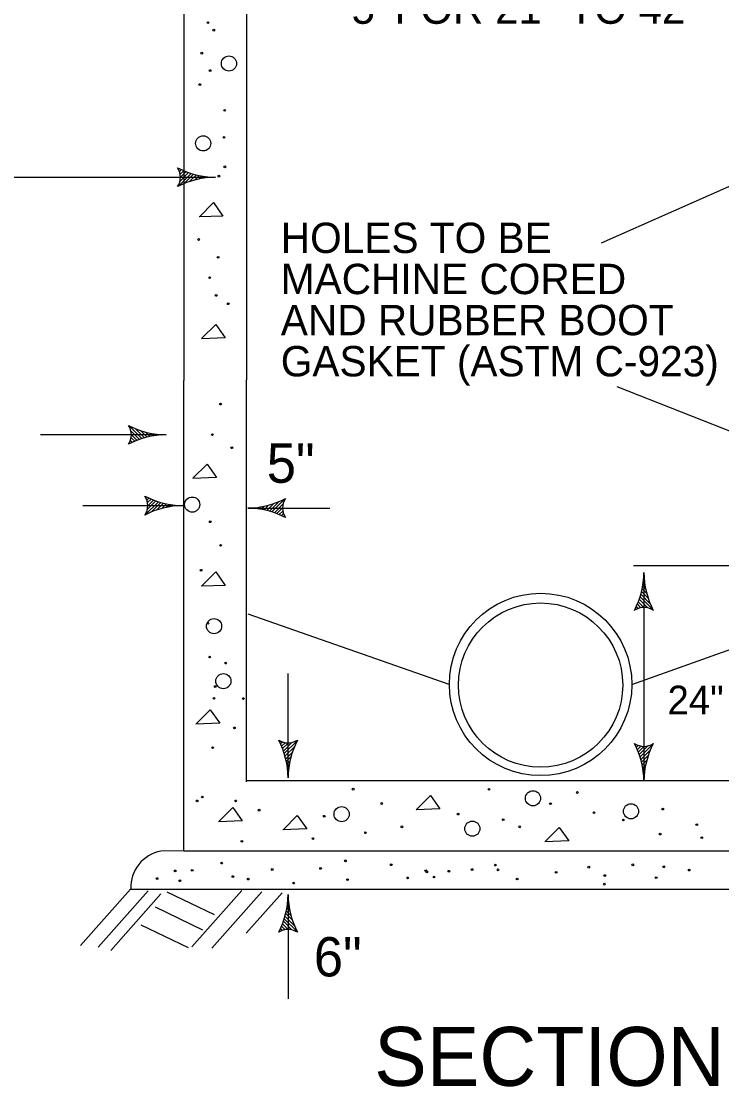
# Model space of a CAD drawing. Extents: x -884 to -799, y 1719 to 1829.
# Drawn here: x -854.98 to -837.7, y 1746.85 to 1773.16 of the extents above; entities that cross this region are included whole.
import ezdxf

# ---------------------------------------------------------------- set-up
doc = ezdxf.new("R2010")
doc.units = 0
doc.layers.add('1', color=7, linetype='Continuous')

msp = doc.modelspace()

# ---------------------------------------------------------------- linework, layer by layer
at = {"layer": '1'}
for p, q in [((-850.973, 1775.493), (-850.973, 1764.293)), ((-849.427, 1775.072), (-849.427, 1764.307)), ((-835.002, 1770.189), (-840.671, 1767.683)), ((-851.103, 1769.505), (-851.086, 1769.523)), ((-851.078, 1769.447), (-851.03, 1769.496)), ((-851.061, 1769.383), (-850.973, 1769.47)), ((-858.853, 1769.309), (-850.193, 1769.309)), ((-851.113, 1769.082), (-850.791, 1769.404)), ((-851.064, 1769.214), (-850.853, 1769.426)), ((-851.053, 1769.307), (-850.913, 1769.447)), ((-850.962, 1769.152), (-850.729, 1769.387)), ((-850.828, 1769.203), (-850.663, 1769.369)), ((-850.709, 1769.239), (-850.597, 1769.354)), ((-850.603, 1769.265), (-850.527, 1769.34)), ((-850.5, 1769.284), (-850.455, 1769.329)), ((-850.405, 1769.298), (-850.383, 1769.319)), ((-850.314, 1769.305), (-850.306, 1769.313)), ((-850.973, 1752.672), (-850.973, 1764.293)), ((-849.427, 1754.38), (-849.427, 1764.307)), ((-835.002, 1762.058), (-840.278, 1764.135)), ((-852.327, 1763.176), (-852.005, 1762.854)), ((-851.405, 1762.949), (-854.513, 1762.949)), ((-852.278, 1763.046), (-852.067, 1762.834)), ((-852.265, 1762.951), (-852.127, 1762.811)), ((-852.173, 1763.106), (-851.941, 1762.873)), ((-852.042, 1763.055), (-851.877, 1762.89)), ((-851.923, 1763.02), (-851.809, 1762.906)), ((-851.814, 1762.993), (-851.739, 1762.92)), ((-851.714, 1762.976), (-851.669, 1762.931)), ((-851.618, 1762.962), (-851.595, 1762.939)), ((-851.527, 1762.953), (-851.518, 1762.945)), ((-852.315, 1762.753), (-852.298, 1762.735)), ((-852.292, 1762.811), (-852.241, 1762.762)), ((-852.272, 1762.875), (-852.185, 1762.788)), ((-851.91, 1761.396), (-851.893, 1761.414)), ((-851.887, 1761.338), (-851.837, 1761.387)), ((-851.874, 1761.105), (-851.662, 1761.317)), ((-851.868, 1761.274), (-851.78, 1761.361)), ((-851.86, 1761.198), (-851.722, 1761.338)), ((-848.476, 1761.367), (-848.798, 1761.045)), ((-853.467, 1761.2), (-851, 1761.2)), ((-851.922, 1760.973), (-851.6, 1761.295)), ((-851.769, 1761.043), (-851.536, 1761.278)), ((-851.637, 1761.094), (-851.472, 1761.261)), ((-851.518, 1761.131), (-851.404, 1761.245)), ((-851.41, 1761.156), (-851.334, 1761.231)), ((-851.309, 1761.175), (-851.264, 1761.22)), ((-851.214, 1761.189), (-851.191, 1761.21)), ((-851.123, 1761.197), (-851.113, 1761.204)), ((-849.396, 1761.14), (-847.37, 1761.14)), ((-849.275, 1761.144), (-849.283, 1761.136)), ((-849.184, 1761.154), (-849.206, 1761.131)), ((-849.089, 1761.167), (-849.134, 1761.123)), ((-848.986, 1761.185), (-849.062, 1761.111)), ((-848.88, 1761.212), (-848.992, 1761.098)), ((-848.761, 1761.247), (-848.926, 1761.082)), ((-848.627, 1761.297), (-848.86, 1761.065)), ((-848.524, 1761.237), (-848.736, 1761.026)), ((-848.536, 1761.142), (-848.676, 1761.002)), ((-848.528, 1761.067), (-848.616, 1760.979)), ((-848.511, 1761.002), (-848.559, 1760.954)), ((-848.486, 1760.944), (-848.503, 1760.927)), ((-839.871, 1759.721), (-836.045, 1759.721)), ((-839.616, 1759.546), (-839.616, 1754.571)), ((-839.571, 1759.136), (-839.647, 1759.212)), ((-839.591, 1759.239), (-839.635, 1759.284)), ((-839.604, 1759.334), (-839.626, 1759.356)), ((-839.612, 1759.426), (-839.62, 1759.433)), ((-839.389, 1758.626), (-839.711, 1758.948)), ((-839.459, 1758.778), (-839.694, 1759.01)), ((-839.509, 1758.911), (-839.676, 1759.076)), ((-839.546, 1759.03), (-839.661, 1759.142)), ((-839.754, 1758.661), (-839.802, 1758.71)), ((-839.69, 1758.679), (-839.777, 1758.766)), ((-839.614, 1758.686), (-839.754, 1758.826)), ((-839.521, 1758.675), (-839.732, 1758.886)), ((-844.42, 1756.785), (-849.38, 1758.52)), ((-839.914, 1756.785), (-835.013, 1758.538)), ((-839.812, 1758.636), (-839.829, 1758.653)), ((-848.397, 1754.479), (-848.397, 1757.055)), ((-848.593, 1755.389), (-848.611, 1755.371)), ((-848.535, 1755.363), (-848.584, 1755.315)), ((-848.471, 1755.346), (-848.558, 1755.259)), ((-848.395, 1755.338), (-848.535, 1755.199)), ((-848.302, 1755.35), (-848.514, 1755.138)), ((-848.17, 1755.398), (-848.492, 1755.076)), ((-839.812, 1755.305), (-839.829, 1755.288)), ((-839.754, 1755.28), (-839.802, 1755.232)), ((-839.69, 1755.263), (-839.777, 1755.175)), ((-839.614, 1755.255), (-839.754, 1755.115)), ((-839.521, 1755.266), (-839.732, 1755.055)), ((-839.389, 1755.315), (-839.711, 1754.993)), ((-848.24, 1755.247), (-848.475, 1755.014)), ((-848.291, 1755.113), (-848.457, 1754.948)), ((-848.327, 1754.995), (-848.442, 1754.882)), ((-839.459, 1755.164), (-839.694, 1754.931)), ((-839.509, 1755.03), (-839.676, 1754.865)), ((-848.353, 1754.888), (-848.428, 1754.812)), ((-848.372, 1754.785), (-848.417, 1754.741)), ((-839.546, 1754.911), (-839.661, 1754.799)), ((-839.571, 1754.805), (-839.647, 1754.729)), ((-848.386, 1754.69), (-848.407, 1754.669)), ((-848.393, 1754.599), (-848.401, 1754.591)), ((-839.591, 1754.702), (-839.635, 1754.657)), ((-839.604, 1754.607), (-839.626, 1754.585)), ((-839.612, 1754.515), (-839.62, 1754.508)), ((-849.427, 1754.411), (-835.002, 1754.411)), ((-850.962, 1752.672), (-851.536, 1752.668)), ((-850.973, 1752.672), (-833.434, 1752.672)), ((-852.285, 1751.733), (-853.519, 1750.342)), ((-851.848, 1751.69), (-853.084, 1750.299)), ((-851.54, 1751.611), (-852.774, 1750.218)), ((-852.285, 1751.733), (-832.495, 1751.733)), ((-851.394, 1751.667), (-850.226, 1751.103)), ((-849.541, 1751.696), (-850.777, 1750.305)), ((-849.048, 1751.663), (-850.282, 1750.27)), ((-848.544, 1751.638), (-849.433, 1750.639)), ((-848.397, 1751.596), (-848.397, 1749.019)), ((-848.372, 1751.289), (-848.417, 1751.334)), ((-848.386, 1751.384), (-848.407, 1751.405)), ((-848.393, 1751.475), (-848.401, 1751.483)), ((-851.678, 1751.293), (-850.511, 1750.728)), ((-848.24, 1750.827), (-848.475, 1751.06)), ((-848.291, 1750.961), (-848.457, 1751.126)), ((-848.327, 1751.079), (-848.442, 1751.192)), ((-848.353, 1751.186), (-848.428, 1751.262)), ((-852.031, 1750.85), (-850.865, 1750.286)), ((-848.471, 1750.728), (-848.558, 1750.816)), ((-848.395, 1750.736), (-848.535, 1750.876)), ((-848.302, 1750.724), (-848.514, 1750.936)), ((-848.17, 1750.676), (-848.492, 1750.998)), ((-848.593, 1750.686), (-848.611, 1750.703)), ((-848.535, 1750.711), (-848.584, 1750.759))]:
    msp.add_line(p, q, dxfattribs=at)
for points in [[(-850.587, 1768.329), (-850.24, 1768.681), (-850.005, 1768.351), (-850.593, 1768.327)], [(-850.533, 1765.324), (-850.185, 1765.673), (-849.951, 1765.343), (-850.539, 1765.32)], [(-850.746, 1761.874), (-850.397, 1762.223), (-850.164, 1761.893), (-850.75, 1761.87)], [(-850.533, 1759.211), (-850.185, 1759.561), (-849.951, 1759.231), (-850.539, 1759.208)], [(-850.669, 1755.808), (-850.321, 1756.159), (-850.086, 1755.829), (-850.674, 1755.806)], [(-845.235, 1753.691), (-844.886, 1754.04), (-844.653, 1753.71), (-845.239, 1753.687)], [(-850.11, 1753.396), (-849.762, 1753.745), (-849.528, 1753.416), (-850.116, 1753.392)], [(-848.521, 1753.198), (-848.171, 1753.547), (-847.938, 1753.218), (-848.524, 1753.194)], [(-842.055, 1752.903), (-841.708, 1753.253), (-841.473, 1752.923), (-842.061, 1752.899)]]:
    msp.add_lwpolyline(points, dxfattribs=at)
for centre, radius in [((-850.376, 1773.126), 0.0213), ((-850.232, 1772.941), 0.0213), ((-850.529, 1772.372), 0.0213), ((-849.858, 1772.118), 0.187), ((-850.321, 1771.943), 0.0213), ((-850.576, 1771.597), 0.0213), ((-849.963, 1770.961), 0.0213), ((-850.493, 1770.145), 0.187), ((-849.979, 1770.293), 0.0213), ((-849.958, 1769.566), 0.0213), ((-850.105, 1769.335), 0.0213), ((-850.606, 1767.771), 0.0213), ((-850.126, 1767.33), 0.0213), ((-850.334, 1766.828), 0.0213), ((-850.174, 1766.391), 0.0213), ((-849.876, 1766.185), 0.0213), ((-850.066, 1763.706), 0.0213), ((-850.268, 1762.953), 0.0213), ((-849.787, 1762.628), 0.0213), ((-850.764, 1761.225), 0.187), ((-850.319, 1760.802), 0.0213), ((-850.063, 1760.219), 0.0213), ((-850.545, 1759.604), 0.0213), ((-842.166, 1756.785), 2.252), ((-842.166, 1756.769), 2.027), ((-850.226, 1758.225), 0.187), ((-850.374, 1758.294), 0.0213), ((-850.334, 1757.461), 0.0213), ((-849.938, 1757.312), 0.0213), ((-849.996, 1756.867), 0.187), ((-850.196, 1756.732), 0.0213), ((-850.228, 1756.442), 0.0213), ((-849.502, 1756.436), 0.0213), ((-849.722, 1755.711), 0.0213), ((-850.26, 1755.222), 0.0213), ((-846.792, 1754.199), 0.0213), ((-843.439, 1754.195), 0.0213), ((-850.516, 1754.004), 0.0213), ((-842.354, 1753.973), 0.187), ((-841.259, 1754.116), 0.0213), ((-850.642, 1753.908), 0.0213), ((-849.693, 1753.909), 0.0213), ((-849.114, 1753.68), 0.0213), ((-847.077, 1753.581), 0.187), ((-846.088, 1753.844), 0.0213), ((-841.921, 1753.841), 0.0213), ((-839.935, 1753.652), 0.187), ((-839.151, 1753.707), 0.0213), ((-847.506, 1753.529), 0.0213), ((-844.201, 1753.583), 0.0213), ((-843.851, 1753.223), 0.187), ((-843.088, 1753.446), 0.0213), ((-840.848, 1753.617), 0.0213), ((-840.123, 1753.436), 0.0213), ((-845.59, 1753.268), 0.0213), ((-842.682, 1753.268), 0.0213), ((-838.311, 1753.321), 0.0213), ((-849.538, 1752.91), 0.0213), ((-847.784, 1752.979), 0.0213), ((-846.493, 1753.121), 0.0213), ((-839.215, 1753.088), 0.0213), ((-838.188, 1753), 0.0213), ((-850.037, 1752.372), 0.0213), ((-846.984, 1752.429), 0.0213), ((-851.183, 1752.18), 0.0213), ((-850.766, 1752.195), 0.0213), ((-848.79, 1752.214), 0.0213), ((-847.597, 1752.241), 0.0213), ((-845.852, 1752.331), 0.0213), ((-845, 1752.186), 0.0213), ((-844.972, 1752.157), 0.0213), ((-844.429, 1752.171), 0.0213), ((-843.856, 1752.213), 0.0213), ((-843.284, 1752.324), 0.0213), ((-843.217, 1752.207), 0.0213), ((-841.783, 1752.144), 0.0213), ((-840.978, 1752.272), 0.0213), ((-839.892, 1752.33), 0.0213), ((-839.126, 1752.283), 0.0213), ((-838.498, 1752.2), 0.0213), ((-851.631, 1751.99), 0.0213), ((-851.07, 1751.937), 0.0213), ((-849.76, 1752.04), 0.0213), ((-849.382, 1751.977), 0.0213), ((-848.26, 1751.879), 0.0213), ((-846.931, 1751.963), 0.0213), ((-845.448, 1752.007), 0.0213), ((-844.798, 1752.029), 0.0213), ((-842.744, 1751.979), 0.0213), ((-840.594, 1751.852), 0.0213), ((-840.583, 1752.065), 0.0213), ((-839.314, 1752.013), 0.0213)]:
    msp.add_circle(centre, radius, dxfattribs=at)
for centre, radius, start, end in [((-850.172, 1771.37), 2.061, 242.4931, 269.4344), ((-851.474, 1769.309), 0.42, 326.3381, 33.6619), ((-850.172, 1767.249), 2.061, 90.5656, 117.5069), ((-851.385, 1765.009), 2.061, 242.4931, 269.4344), ((-852.687, 1762.948), 0.42, 326.3381, 33.6619), ((-851.385, 1760.888), 2.061, 90.5656, 117.5069), ((-850.98, 1763.261), 2.061, 242.4931, 269.4344), ((-852.282, 1761.2), 0.42, 326.3381, 33.6619), ((-849.416, 1763.201), 2.061, 270.5656, 297.5069), ((-848.115, 1761.14), 0.42, 146.3381, 213.6619), ((-850.98, 1759.14), 2.061, 90.5656, 117.5069), ((-849.416, 1759.079), 2.061, 62.4931, 89.4344), ((-841.677, 1759.566), 2.061, 332.4931, 359.4344), ((-837.556, 1759.566), 2.061, 180.5656, 207.5069), ((-839.616, 1758.265), 0.42, 56.3381, 123.6619), ((-850.458, 1754.459), 2.061, 0.5656, 27.5069), ((-848.398, 1755.76), 0.42, 236.3381, 303.6619), ((-846.337, 1754.459), 2.061, 152.4931, 179.4344), ((-841.677, 1754.375), 2.061, 0.5656, 27.5069), ((-839.616, 1755.676), 0.42, 236.3381, 303.6619), ((-837.556, 1754.375), 2.061, 152.4931, 179.4344), ((-851.373, 1751.772), 0.91, 100.2964, 182.4857), ((-850.458, 1751.616), 2.061, 332.4931, 359.4344), ((-846.337, 1751.616), 2.061, 180.5656, 207.5069), ((-848.398, 1750.314), 0.42, 56.3381, 123.6619)]:
    msp.add_arc(centre, radius, start, end, dxfattribs=at)

# ---------------------------------------------------------------- texts
for s, height, p in [('5\' FOR 21" TO 42"', 0.77615, (-846.832, 1773.098)), ('HOLES TO BE', 0.75, (-848.579, 1767.438)), ('MACHINE CORED', 0.75, (-848.579, 1766.422)), ('AND RUBBER BOOT', 0.75, (-848.579, 1765.407)), ('GASKET (ASTM C-923)', 0.75, (-848.579, 1764.391)), ('5"', 0.9702, (-848.925, 1761.764)), ('24" MAX.', 0.7073, (-839.033, 1756.047)), ('6"', 0.9702, (-847.763, 1749.574)), ('SECTION', 1.4553, (-846.274, 1746.872))]:
    msp.add_text(s, height=height, dxfattribs=at).set_placement(p)

doc.saveas('drawing.dxf')
